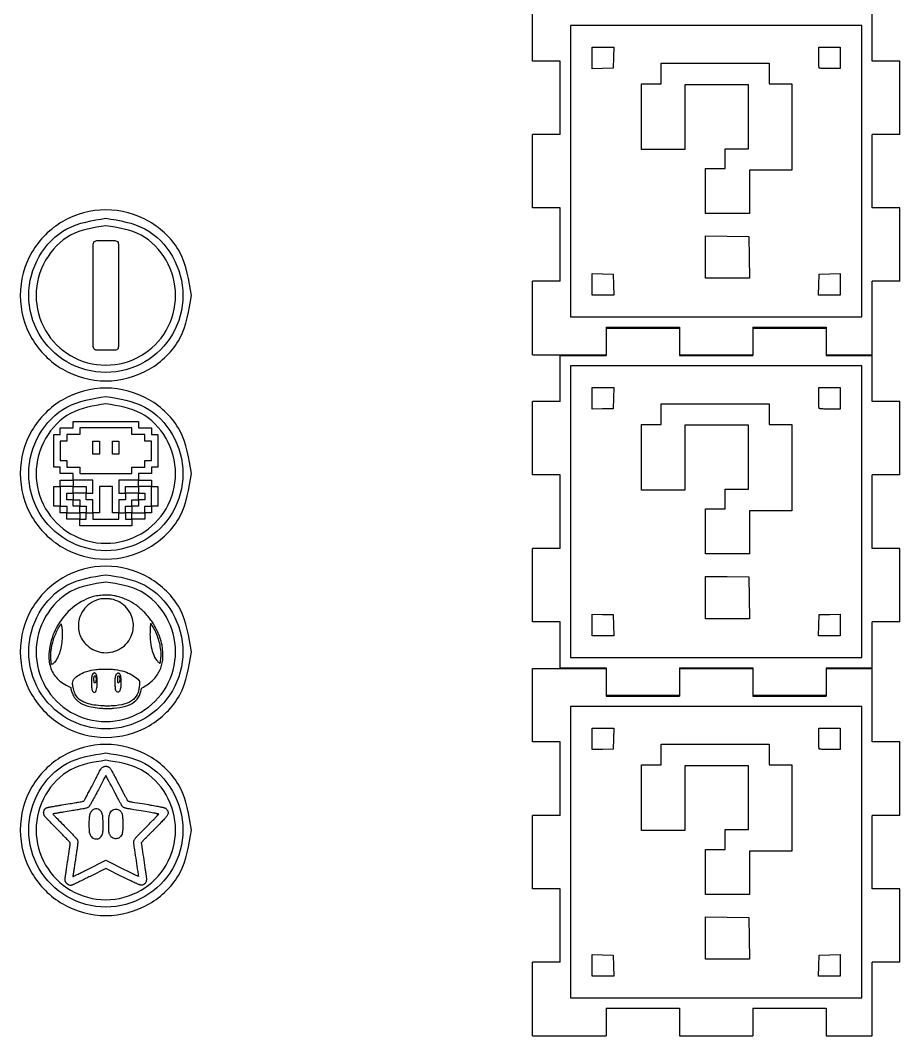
# Model space of a CAD drawing. Extents: x 12 to 203, y 7 to 458.
# Drawn here: x 11.8 to 203.5, y 7.1 to 228.4 of the extents above; entities that cross this region are included whole.
import ezdxf

# ---------------------------------------------------------------- set-up
doc = ezdxf.new("R2010")
doc.units = 0
doc.layers.add('Layer_1', color=7, linetype='CONTINUOUS')

msp = doc.modelspace()

# ---------------------------------------------------------------- linework, layer by layer
at = {"layer": 'Layer_1', "color": 1}
for points in [[(123.482054, 219.497686), (123.482054, 235.497675)], [(197.482023, 219.497686), (197.482023, 235.497675)], [(129.482028, 219.497686), (123.482054, 219.497686)], [(129.482028, 203.497696), (129.482028, 219.497686)], [(203.482032, 219.497686), (197.482023, 219.497686)], [(203.482032, 203.497696), (203.482032, 219.497686)], [(129.482028, 203.497696), (123.482054, 203.497696)], [(123.482054, 187.497672), (123.482054, 203.497696)], [(203.482032, 203.497696), (197.482023, 203.497696)], [(197.482023, 187.497672), (197.482023, 203.497696)], [(129.482028, 187.497672), (123.482054, 187.497672)], [(129.482028, 171.497683), (129.482028, 187.497672)], [(203.482032, 187.497672), (197.482023, 187.497672)], [(203.482032, 171.497683), (203.482032, 187.497672)], [(129.482028, 171.497683), (123.482054, 171.497683)], [(123.482054, 155.497694), (123.482054, 171.497683)], [(203.482032, 171.497683), (197.482023, 171.497683)], [(197.482023, 155.497694), (197.482023, 171.497683)], [(139.482043, 161.497703), (155.482032, 161.497703)], [(139.482043, 161.497703), (139.482043, 155.497694)], [(139.482043, 161.302123), (155.482032, 161.302123)], [(139.482043, 161.302123), (139.482043, 155.302114)], [(155.482032, 161.497703), (155.482032, 155.497694)], [(155.482032, 161.302123), (155.482032, 155.302114)], [(171.482053, 161.497703), (187.482043, 161.497703)], [(171.482053, 161.497703), (171.482053, 155.497694)], [(171.482053, 161.302123), (187.482043, 161.302123)], [(171.482053, 161.302123), (171.482053, 155.302114)], [(187.482043, 161.497703), (187.482043, 155.497694)], [(187.482043, 161.302123), (187.482043, 155.302114)], [(123.482054, 155.497694), (139.482043, 155.497694)], [(129.482028, 145.302134), (129.482028, 155.302114)], [(129.482028, 155.302114), (139.482043, 155.302114)], [(155.482032, 155.497694), (171.482053, 155.497694)], [(155.482032, 155.302114), (171.482053, 155.302114)], [(187.482043, 155.497694), (197.482023, 155.497694)], [(187.482043, 155.302114), (197.482023, 155.302114)], [(197.482023, 145.302134), (197.482023, 155.302114)], [(129.482028, 145.302134), (123.482054, 145.302134)], [(123.482054, 129.302145), (123.482054, 145.302134)], [(203.482032, 145.302134), (197.482023, 145.302134)], [(203.482032, 129.302145), (203.482032, 145.302134)], [(129.482028, 129.302145), (123.482054, 129.302145)], [(129.482028, 113.30212), (129.482028, 129.302145)], [(203.482032, 129.302145), (197.482023, 129.302145)], [(197.482023, 113.30212), (197.482023, 129.302145)], [(129.482028, 113.30212), (123.482054, 113.30212)], [(123.482054, 97.302131), (123.482054, 113.30212)], [(203.482032, 113.30212), (197.482023, 113.30212)], [(203.482032, 97.302131), (203.482032, 113.30212)], [(129.482028, 97.302131), (123.482054, 97.302131)], [(129.482028, 87.302116), (129.482028, 97.302131)], [(203.482032, 97.302131), (197.482023, 97.302131)], [(197.482023, 87.302116), (197.482023, 97.302131)], [(123.482054, 71.106582), (123.482054, 87.106571)], [(123.482054, 87.106571), (139.482043, 87.106571)], [(129.482028, 87.302116), (139.482043, 87.302116)], [(139.482043, 87.302116), (139.482043, 81.302142)], [(139.482043, 87.106571), (139.482043, 81.106562)], [(155.482032, 87.302116), (171.482053, 87.302116)], [(155.482032, 87.302116), (155.482032, 81.302142)], [(155.482032, 87.106571), (171.482053, 87.106571)], [(155.482032, 87.106571), (155.482032, 81.106562)], [(171.482053, 87.302116), (171.482053, 81.302142)], [(171.482053, 87.106571), (171.482053, 81.106562)], [(187.482043, 87.302116), (197.482023, 87.302116)], [(187.482043, 87.302116), (187.482043, 81.302142)], [(187.482043, 87.106571), (197.482023, 87.106571)], [(187.482043, 87.106571), (187.482043, 81.106562)], [(197.482023, 71.106582), (197.482023, 87.106571)], [(139.482043, 81.302142), (155.482032, 81.302142)], [(139.482043, 81.106562), (155.482032, 81.106562)], [(171.482053, 81.302142), (187.482043, 81.302142)], [(171.482053, 81.106562), (187.482043, 81.106562)], [(129.482028, 71.106582), (123.482054, 71.106582)], [(129.482028, 55.106557), (129.482028, 71.106582)], [(203.482032, 71.106582), (197.482023, 71.106582)], [(203.482032, 55.106557), (203.482032, 71.106582)], [(129.482028, 55.106557), (123.482054, 55.106557)], [(123.482054, 39.106568), (123.482054, 55.106557)], [(203.482032, 55.106557), (197.482023, 55.106557)], [(197.482023, 39.106568), (197.482023, 55.106557)], [(129.482028, 39.106568), (123.482054, 39.106568)], [(129.482028, 23.106575), (129.482028, 39.106568)], [(203.482032, 39.106568), (197.482023, 39.106568)], [(203.482032, 23.106575), (203.482032, 39.106568)], [(129.482028, 23.106575), (123.482054, 23.106575)], [(123.482054, 7.106576), (123.482054, 23.106575)], [(203.482032, 23.106575), (197.482023, 23.106575)], [(197.482023, 7.106576), (197.482023, 23.106575)], [(139.482043, 13.106574), (155.482032, 13.106574)], [(139.482043, 13.106574), (139.482043, 7.106576)], [(155.482032, 13.106574), (155.482032, 7.106576)], [(171.482053, 13.106574), (187.482043, 13.106574)], [(171.482053, 13.106574), (171.482053, 7.106576)], [(187.482043, 13.106574), (187.482043, 7.106576)], [(123.482054, 7.106576), (139.482043, 7.106576)], [(155.482032, 7.106576), (171.482053, 7.106576)], [(187.482043, 7.106576), (197.482023, 7.106576)]]:
    msp.add_lwpolyline(points, dxfattribs=at)
at = {"layer": 'Layer_1', "color": 3}
for points in [[(195.232218, 195.497681), (195.232218, 227.247829), (163.482006, 227.247829), (131.731882, 227.247829), (131.731882, 195.497681), (131.731882, 163.74754), (163.482006, 163.74754), (195.232218, 163.74754), (195.232218, 195.497681), (195.232218, 195.497681)], [(195.232218, 121.302129), (195.232218, 153.052277), (163.482006, 153.052277), (131.731882, 153.052277), (131.731882, 121.302129), (131.731882, 89.551988), (163.482006, 89.551988), (195.232218, 89.551988), (195.232218, 121.302129), (195.232218, 121.302129)], [(195.232218, 47.10657), (195.232218, 78.856718), (163.482006, 78.856718), (131.731882, 78.856718), (131.731882, 47.10657), (131.731882, 15.356429), (163.482006, 15.356429), (195.232218, 15.356429), (195.232218, 47.10657), (195.232218, 47.10657)]]:
    msp.add_lwpolyline(points, dxfattribs=at)
at = {"layer": 'Layer_1', "color": 2}
for points in [[(136.435585, 220.186029), (136.435585, 222.544116), (138.793689, 222.544116), (141.151793, 222.544116), (141.096386, 220.241249), (141.040982, 217.938387), (138.738148, 217.883184), (136.43525, 217.827981), (136.43525, 220.186061), (136.435585, 220.186029)], [(185.824728, 220.322907), (185.824728, 222.544116), (188.176627, 222.544116), (190.52842, 222.544116), (190.52842, 220.192252), (190.52842, 217.840392), (188.307225, 217.840392)], [(161.130178, 191.185946), (161.130178, 196.085659), (163.286073, 196.085659), (165.441933, 196.085659), (165.441933, 198.24154), (165.441933, 200.397411), (167.989765, 200.397411), (170.537597, 200.397411), (170.537597, 207.355004), (170.537597, 214.312597), (163.580043, 214.312597), (156.622433, 214.312597), (156.622433, 207.257013), (156.622433, 200.201419), (151.918726, 200.201419), (147.21502, 200.201419), (147.21502, 207.355004), (147.21502, 214.508589), (149.370895, 214.508589), (151.526769, 214.508589), (151.526769, 216.762455), (151.526769, 219.01632), (163.286073, 219.01632), (175.045356, 219.01632), (175.045356, 216.762455), (175.045356, 214.508589), (177.495221, 214.508589), (179.945086, 214.508589), (179.945086, 205.101138), (179.945086, 195.693688), (175.339361, 195.693688), (170.7336, 195.693688), (170.7336, 190.98996), (170.7336, 186.286237), (165.931871, 186.286237), (161.130178, 186.286237), (161.130178, 191.185946), (161.130178, 191.185946)], [(185.955397, 217.97104), (185.955397, 217.97104)], [(161.130178, 176.784266), (161.130178, 181.393505), (165.88287, 181.341005), (170.635634, 181.288504), (170.688339, 176.731773), (170.741044, 172.175041), (165.935716, 172.175041), (161.130389, 172.175041), (161.130389, 176.784245), (161.130178, 176.784266)], [(136.435585, 170.809346), (136.435585, 173.167437), (138.738487, 173.112234), (141.041318, 173.057031), (141.096725, 170.754172), (141.152129, 168.451306), (138.794028, 168.451306), (136.435924, 168.451306), (136.435924, 170.809389), (136.435585, 170.809346)], [(185.867484, 170.754144), (185.922906, 173.057003), (188.225804, 173.112206), (190.528631, 173.167408), (190.528631, 170.809318), (190.528631, 168.451239), (188.170594, 168.451239), (185.812486, 168.451239), (185.867908, 170.754105), (185.867484, 170.754144)], [(136.435585, 145.990477), (136.435585, 148.348564), (138.793689, 148.348564), (141.151793, 148.348564), (141.096386, 146.045698), (141.040982, 143.742835), (138.738148, 143.687632), (136.43525, 143.632429), (136.43525, 145.990509), (136.435585, 145.990477)], [(185.824728, 146.127355), (185.824728, 148.348564), (188.176627, 148.348564), (190.52842, 148.348564), (190.52842, 145.9967), (190.52842, 143.64484), (188.307225, 143.64484)], [(161.130178, 116.990394), (161.130178, 121.890107), (163.286073, 121.890107), (165.441933, 121.890107), (165.441933, 124.045988), (165.441933, 126.201859), (167.989765, 126.201859), (170.537597, 126.201859), (170.537597, 133.159452), (170.537597, 140.117045), (163.580043, 140.117045), (156.622433, 140.117045), (156.622433, 133.061461), (156.622433, 126.005867), (151.918726, 126.005867), (147.21502, 126.005867), (147.21502, 133.159452), (147.21502, 140.313037), (149.370895, 140.313037), (151.526769, 140.313037), (151.526769, 142.566903), (151.526769, 144.820768), (163.286073, 144.820768), (175.045356, 144.820768), (175.045356, 142.566903), (175.045356, 140.313037), (177.495221, 140.313037), (179.945086, 140.313037), (179.945086, 130.905587), (179.945086, 121.498136), (175.339361, 121.498136), (170.7336, 121.498136), (170.7336, 116.794408), (170.7336, 112.090685), (165.931871, 112.090685), (161.130178, 112.090685), (161.130178, 116.990394), (161.130178, 116.990394)], [(185.955397, 143.775488), (185.955397, 143.775488)], [(161.130178, 102.588714), (161.130178, 107.197953), (165.88287, 107.145453), (170.635634, 107.092952), (170.688339, 102.536221), (170.741044, 97.979489), (165.935716, 97.979489), (161.130389, 97.979489), (161.130389, 102.588693), (161.130178, 102.588714)], [(136.435585, 96.613794), (136.435585, 98.971885), (138.738487, 98.916682), (141.041318, 98.861479), (141.096725, 96.55862), (141.152129, 94.255754), (138.794028, 94.255754), (136.435924, 94.255754), (136.435924, 96.613837), (136.435585, 96.613794)], [(185.867484, 96.558592), (185.922906, 98.861451), (188.225804, 98.916654), (190.528631, 98.971856), (190.528631, 96.613766), (190.528631, 94.255687), (188.170594, 94.255687), (185.812486, 94.255687), (185.867908, 96.558553), (185.867484, 96.558592)], [(136.435585, 71.794918), (136.435585, 74.153005), (138.793689, 74.153005), (141.151793, 74.153005), (141.096386, 71.850139), (141.040982, 69.547276), (138.738148, 69.492073), (136.43525, 69.43687), (136.43525, 71.79495), (136.435585, 71.794918)], [(185.824728, 71.931796), (185.824728, 74.153005), (188.176627, 74.153005), (190.52842, 74.153005), (190.52842, 71.801141), (190.52842, 69.449281), (188.307225, 69.449281)], [(161.130178, 42.794835), (161.130178, 47.694548), (163.286073, 47.694548), (165.441933, 47.694548), (165.441933, 49.850429), (165.441933, 52.0063), (167.989765, 52.0063), (170.537597, 52.0063), (170.537597, 58.963893), (170.537597, 65.921486), (163.580043, 65.921486), (156.622433, 65.921486), (156.622433, 58.865902), (156.622433, 51.810308), (151.918726, 51.810308), (147.21502, 51.810308), (147.21502, 58.963893), (147.21502, 66.117478), (149.370895, 66.117478), (151.526769, 66.117478), (151.526769, 68.371344), (151.526769, 70.625209), (163.286073, 70.625209), (175.045356, 70.625209), (175.045356, 68.371344), (175.045356, 66.117478), (177.495221, 66.117478), (179.945086, 66.117478), (179.945086, 56.710028), (179.945086, 47.302577), (175.339361, 47.302577), (170.7336, 47.302577), (170.7336, 42.598849), (170.7336, 37.895126), (165.931871, 37.895126), (161.130178, 37.895126), (161.130178, 42.794835), (161.130178, 42.794835)], [(185.955397, 69.579929), (185.955397, 69.579929)], [(161.130178, 28.393155), (161.130178, 33.002394), (165.88287, 32.949894), (170.635634, 32.897393), (170.688339, 28.340662), (170.741044, 23.78393), (165.935716, 23.78393), (161.130389, 23.78393), (161.130389, 28.393134), (161.130178, 28.393155)], [(136.435585, 22.418235), (136.435585, 24.776326), (138.738487, 24.721123), (141.041318, 24.66592), (141.096725, 22.363061), (141.152129, 20.060195), (138.794028, 20.060195), (136.435924, 20.060195), (136.435924, 22.418278), (136.435585, 22.418235)], [(185.867484, 22.363033), (185.922906, 24.665892), (188.225804, 24.721095), (190.528631, 24.776297), (190.528631, 22.418207), (190.528631, 20.060128), (188.170594, 20.060128), (185.812486, 20.060128), (185.867908, 22.362994), (185.867484, 22.363033)]]:
    msp.add_lwpolyline(points, dxfattribs=at)
at = {"layer": 'Layer_1', "color": 5}
for points in [[(30.462182, 185.224989), (30.462182, 185.224989)], [(30.462182, 183.616303), (30.462182, 183.616303)], [(27.705613, 157.273857), (27.705613, 179.576301)], [(28.499363, 180.370051), (32.424925, 180.370051)], [(28.499363, 180.370051), (28.499363, 180.370051)], [(33.218675, 179.576301), (33.218675, 157.273857)], [(32.424925, 156.480107), (28.499363, 156.480107)], [(30.462183, 146.39311), (30.462183, 146.39311)], [(30.462183, 144.784425), (30.462183, 144.784425)], [(24.78139, 118.941777), (24.78139, 119.651877), (23.361202, 119.651877), (21.941017, 119.651877), (21.941017, 120.361976), (21.941017, 121.072054), (21.230922, 121.072054), (20.520826, 121.072054), (20.520826, 121.782153), (20.520826, 122.492253), (19.810734, 122.492253), (19.100638, 122.492253), (19.100638, 124.622533), (19.100638, 126.752856), (19.810734, 126.752856), (20.520826, 126.752856), (20.520826, 127.462916), (20.520826, 128.173033), (21.941017, 128.173033), (23.361202, 128.173033), (23.361202, 128.883147), (23.361202, 129.593236), (21.941017, 129.593236), (20.520826, 129.593236), (20.520826, 130.3033), (20.520826, 131.013413), (19.810734, 131.013413), (19.100638, 131.013413), (19.100638, 134.563857), (19.100638, 138.114353), (19.810734, 138.114353), (20.520826, 138.114353), (20.520826, 138.824442), (20.520826, 139.534559), (21.941017, 139.534559), (23.361202, 139.534559), (23.361202, 140.24462), (23.361202, 140.954737), (30.462146, 140.954737), (37.56309, 140.954737), (37.56309, 140.24462), (37.56309, 139.534559), (38.983274, 139.534559), (40.403462, 139.534559), (40.403462, 138.824442), (40.403462, 138.114353), (41.113555, 138.114353), (41.823654, 138.114353), (41.823654, 134.563857), (41.823654, 131.013413), (41.113555, 131.013413), (40.403462, 131.013413), (40.403462, 130.3033), (40.403462, 129.593236), (38.983274, 129.593236), (37.56309, 129.593236), (37.56309, 128.883147), (37.56309, 128.173033), (38.983274, 128.173033), (40.403462, 128.173033), (40.403462, 127.462916), (40.403462, 126.752856), (41.113555, 126.752856), (41.823654, 126.752856), (41.823654, 124.622533), (41.823654, 122.492253), (41.113555, 122.492253), (40.403462, 122.492253), (40.403462, 121.782153), (40.403462, 121.072054), (39.693367, 121.072054), (38.983274, 121.072054), (38.983274, 120.361976), (38.983274, 119.651877), (37.56309, 119.651877), (36.142898, 119.651877), (36.142898, 118.941777), (36.142898, 118.231678), (30.462146, 118.231678), (24.78139, 118.231678), (24.78139, 118.941777), (24.78139, 118.941777)], [(36.142898, 130.3033), (36.142898, 131.013413), (37.56309, 131.013413), (38.983274, 131.013413), (38.983274, 131.723502), (38.983274, 132.433591), (39.693367, 132.433591), (40.403463, 132.433591), (40.403463, 134.563857), (40.403463, 136.694176), (39.693367, 136.694176), (38.983274, 136.694176), (38.983274, 137.40424), (38.983274, 138.114353), (37.56309, 138.114353), (36.142898, 138.114353), (36.142898, 138.824442), (36.142898, 139.534559), (30.462146, 139.534559), (24.78139, 139.534559), (24.78139, 138.824442), (24.78139, 138.114353), (23.361202, 138.114353), (21.941017, 138.114353), (21.941017, 137.40424), (21.941017, 136.694176), (21.230922, 136.694176), (20.520826, 136.694176), (20.520826, 134.563857), (20.520826, 132.433591), (21.230922, 132.433591), (21.941017, 132.433591), (21.941017, 131.723502), (21.941017, 131.013413), (23.361202, 131.013413), (24.78139, 131.013413), (24.78139, 130.3033), (24.78139, 129.593236), (30.462146, 129.593236), (36.142898, 129.593236), (36.142898, 130.3033), (36.142898, 130.3033)], [(27.62177, 135.273974), (27.62177, 136.694176), (28.331862, 136.694176), (29.041958, 136.694176), (29.041958, 135.273974), (29.041958, 133.853796), (28.331862, 133.853796), (27.62177, 133.853796), (27.62177, 135.273974), (27.62177, 135.273974)], [(31.882334, 135.273974), (31.882334, 136.694176), (32.592426, 136.694176), (33.302522, 136.694176), (33.302522, 135.273974), (33.302522, 133.853796), (32.592426, 133.853796), (31.882334, 133.853796), (31.882334, 135.273974), (31.882334, 135.273974)], [(26.201578, 120.361976), (26.201578, 121.072054), (26.911674, 121.072054), (27.62177, 121.072054), (27.62177, 120.361976), (27.62177, 119.651877), (30.462146, 119.651877), (33.302522, 119.651877), (33.302522, 120.361976), (33.302522, 121.072054), (34.012614, 121.072054), (34.72271, 121.072054), (34.72271, 120.361976), (34.72271, 119.651877), (35.432802, 119.651877), (36.142898, 119.651877), (36.142898, 120.361976), (36.142898, 121.072054), (37.56309, 121.072054), (38.983274, 121.072054), (38.983274, 121.782153), (38.983274, 122.492253), (39.693367, 122.492253), (40.403463, 122.492253), (40.403463, 124.622533), (40.403463, 126.752856), (38.983274, 126.752856), (37.56309, 126.752856), (37.56309, 127.462916), (37.56309, 128.173033), (35.432802, 128.173033), (33.302522, 128.173033), (33.302522, 126.752856), (33.302522, 125.332636), (34.012614, 125.332636), (34.72271, 125.332636), (34.72271, 124.622533), (34.72271, 123.91243), (34.012614, 123.91243), (33.302522, 123.91243), (33.302522, 122.492253), (33.302522, 121.072054), (32.592426, 121.072054), (31.882334, 121.072054), (31.882334, 123.91243), (31.882334, 126.752856), (30.462146, 126.752856), (29.041958, 126.752856), (29.041958, 123.91243), (29.041958, 121.072054), (28.331862, 121.072054), (27.62177, 121.072054), (27.62177, 122.492253), (27.62177, 123.91243), (26.911674, 123.91243), (26.201578, 123.91243), (26.201578, 124.622533), (26.201578, 125.332636), (26.911674, 125.332636), (27.62177, 125.332636), (27.62177, 126.752856), (27.62177, 128.173033), (25.491486, 128.173033), (23.361202, 128.173033), (23.361202, 127.462916), (23.361202, 126.752856), (21.941017, 126.752856), (20.520826, 126.752856), (20.520826, 124.622533), (20.520826, 122.492253), (21.230922, 122.492253), (21.941017, 122.492253), (21.941017, 121.782153), (21.941017, 121.072054), (23.361202, 121.072054), (24.78139, 121.072054), (24.78139, 120.361976), (24.78139, 119.651877), (25.491486, 119.651877), (26.201578, 119.651877), (26.201578, 120.361976), (26.201578, 120.361976)], [(24.78139, 121.782153), (24.78139, 122.492253), (24.071298, 122.492253), (23.361202, 122.492253), (23.361202, 123.202356), (23.361202, 123.91243), (22.65111, 123.91243), (21.941017, 123.91243), (21.941017, 124.622533), (21.941017, 125.332636), (22.65111, 125.332636), (23.361202, 125.332636), (23.361202, 126.042739), (23.361202, 126.752856), (24.78139, 126.752856), (26.201578, 126.752856), (26.201578, 126.042739), (26.201578, 125.332636), (24.78139, 125.332636), (23.361202, 125.332636), (23.361202, 124.622533), (23.361202, 123.91243), (24.071298, 123.91243), (24.78139, 123.91243), (24.78139, 123.202356), (24.78139, 122.492253), (25.491486, 122.492253), (26.201578, 122.492253), (26.201578, 121.782153), (26.201578, 121.072054), (25.491486, 121.072054), (24.78139, 121.072054), (24.78139, 121.782153), (24.78139, 121.782153)], [(34.72271, 121.782153), (34.72271, 122.492253), (35.432802, 122.492253), (36.142898, 122.492253), (36.142898, 123.202356), (36.142898, 123.91243), (36.852991, 123.91243), (37.56309, 123.91243), (37.56309, 124.622533), (37.56309, 125.332636), (36.142898, 125.332636), (34.72271, 125.332636), (34.72271, 126.042739), (34.72271, 126.752856), (36.142898, 126.752856), (37.56309, 126.752856), (37.56309, 126.042739), (37.56309, 125.332636), (38.273179, 125.332636), (38.983274, 125.332636), (38.983274, 124.622533), (38.983274, 123.91243), (38.273179, 123.91243), (37.56309, 123.91243), (37.56309, 123.202356), (37.56309, 122.492253), (36.852991, 122.492253), (36.142898, 122.492253), (36.142898, 121.782153), (36.142898, 121.072054), (35.432802, 121.072054), (34.72271, 121.072054), (34.72271, 121.782153), (34.72271, 121.782153)], [(30.462182, 107.561215), (30.462182, 107.561215)], [(30.462182, 105.95253), (30.462182, 105.95253)], [(30.496327, 103.106437), (30.496327, 103.106458)], [(30.516153, 102.332541), (30.516153, 102.332541)], [(20.700111, 96.849041), (20.700111, 96.849041)], [(40.266049, 96.901957), (40.266049, 96.901957)], [(18.821569, 88.071499), (18.64959, 87.972291), (18.550371, 88.494833)], [(30.410319, 86.993333), (30.410319, 86.993333)], [(27.982785, 86.146659), (27.982785, 86.146666)], [(28.055563, 85.551332), (28.055545, 85.551332)], [(33.122316, 86.146666), (33.122316, 86.146666)], [(33.228185, 85.551332), (33.228149, 85.551332)], [(37.368861, 84.843583), (37.831882, 84.373958), (37.831882, 84.069666)], [(22.221483, 83.249443), (22.796952, 82.965027), (22.863097, 82.647527)], [(30.462186, 68.729324), (30.462186, 68.729324)], [(30.462186, 67.120639), (30.462186, 67.120639)], [(28.39616, 49.9899), (28.39616, 49.9899)], [(32.666699, 50.018322), (32.666702, 50.018322)], [(26.319803, 43.270931), (30.459085, 45.340054), (34.624722, 43.267314)], [(33.907979, 41.827615), (30.460643, 43.542756), (27.038631, 41.832267)], [(22.797027, 39.857721), (22.797019, 39.857703)], [(23.265159, 41.766129), (23.265209, 41.766113)]]:
    msp.add_lwpolyline(points, dxfattribs=at)
at = {"layer": 'Layer_1', "color": 6}
for points in [[(49.10689, 168.425079), (49.10689, 168.425079)], [(49.106892, 129.593201), (49.106892, 129.593201)], [(49.106885, 90.761303), (49.106885, 90.761303)], [(49.106885, 51.929412), (49.106885, 51.929412)]]:
    msp.add_lwpolyline(points, dxfattribs=at)
at = {"layer": 'Layer_1', "color": 2}
for points, knots in [([(185.955397, 217.97104), (185.93114, 218.094161), (185.852292, 218.494366), (185.841645, 219.284142), (185.830892, 219.944398), (185.824728, 220.322907)], [0, 0, 0, 0, 0.37602, 1.222254, 2.359118, 2.359118, 2.359118, 2.359118]), ([(188.307225, 217.840392), (187.928722, 217.846555), (187.268479, 217.857306), (186.47872, 217.867968), (186.078518, 217.94679), (185.955397, 217.97104)], [0, 0, 0, 0, 1.136846, 1.983059, 2.359076, 2.359076, 2.359076, 2.359076]), ([(185.955397, 143.775488), (185.93114, 143.898609), (185.852292, 144.298814), (185.841645, 145.08859), (185.830892, 145.748846), (185.824728, 146.127355)], [0, 0, 0, 0, 0.37602, 1.222254, 2.359118, 2.359118, 2.359118, 2.359118]), ([(188.307225, 143.64484), (187.928722, 143.651003), (187.268479, 143.661754), (186.47872, 143.672416), (186.078518, 143.751238), (185.955397, 143.775488)], [0, 0, 0, 0, 1.136846, 1.983059, 2.359076, 2.359076, 2.359076, 2.359076]), ([(185.955397, 69.579929), (185.93114, 69.70305), (185.852292, 70.103255), (185.841645, 70.893031), (185.830892, 71.553287), (185.824728, 71.931796)], [0, 0, 0, 0, 0.37602, 1.222254, 2.359118, 2.359118, 2.359118, 2.359118]), ([(188.307225, 69.449281), (187.928722, 69.455444), (187.268479, 69.466195), (186.47872, 69.476857), (186.078518, 69.555679), (185.955397, 69.579929)], [0, 0, 0, 0, 1.136846, 1.983059, 2.359076, 2.359076, 2.359076, 2.359076])]:
    msp.add_open_spline(points, degree=3, knots=knots, dxfattribs=at)
at = {"layer": 'Layer_1', "color": 6}
for points, knots in [([(49.10689, 168.425079), (48.594443, 165.138318), (47.584747, 158.662281), (40.161959, 151.532692), (30.479255, 148.890965), (20.694891, 151.532692), (13.57105, 158.662281), (10.927368, 168.42508), (13.57105, 178.187879), (20.694891, 185.317469), (30.479255, 187.959196), (40.161959, 185.317469), (47.584747, 178.187879), (48.594443, 171.711841), (49.10689, 168.425079)], [0, 0, 0, 0, 9.748575, 19.208012, 28.956589, 38.705165, 48.164602, 57.913177, 67.661754, 77.12119, 86.869767, 96.618344, 106.077781, 115.826358, 115.826358, 115.826358, 115.826358]), ([(49.106892, 129.593201), (48.594444, 126.30644), (47.584748, 119.830403), (40.16196, 112.700814), (30.479256, 110.059087), (20.694892, 112.700814), (13.571051, 119.830403), (10.92737, 129.593202), (13.571051, 139.356001), (20.694892, 146.485591), (30.479256, 149.127318), (40.16196, 146.485591), (47.584748, 139.356001), (48.594444, 132.879963), (49.106892, 129.593201)], [0, 0, 0, 0, 9.748575, 19.208012, 28.956589, 38.705165, 48.164602, 57.913177, 67.661754, 77.12119, 86.869767, 96.618344, 106.077781, 115.826358, 115.826358, 115.826358, 115.826358]), ([(49.106885, 90.761303), (48.594438, 87.474542), (47.584742, 80.998506), (40.161955, 73.868918), (30.479251, 71.227191), (20.694889, 73.868918), (13.571048, 80.998506), (10.927366, 90.761304), (13.571047, 100.524104), (20.694888, 107.653694), (30.479251, 110.295421), (40.161955, 107.653694), (47.584743, 100.524104), (48.594438, 94.048065), (49.106885, 90.761303)], [0, 0, 0, 0, 9.748574, 19.208009, 28.956585, 38.705161, 48.164597, 57.91317, 67.661749, 77.121186, 86.869762, 96.618338, 106.077775, 115.826353, 115.826353, 115.826353, 115.826353]), ([(49.106885, 51.929412), (48.594438, 48.642651), (47.584742, 42.166613), (40.161955, 35.037024), (30.479251, 32.395297), (20.694888, 35.037024), (13.571047, 42.166613), (10.927366, 51.929413), (13.571047, 61.692214), (20.694888, 68.821804), (30.479251, 71.463531), (40.161955, 68.821804), (47.584743, 61.692214), (48.594438, 55.216174), (49.106885, 51.929412)], [0, 0, 0, 0, 9.748576, 19.208012, 28.956588, 38.705164, 48.1646, 57.913177, 67.661755, 77.121192, 86.869768, 96.618344, 106.077781, 115.826359, 115.826359, 115.826359, 115.826359])]:
    msp.add_open_spline(points, degree=3, knots=knots, dxfattribs=at)
at = {"layer": 'Layer_1', "color": 5}
for points, knots in [([(30.462182, 185.224989), (27.502132, 184.762026), (21.667625, 183.849487), (15.245833, 177.162618), (12.858732, 168.44049), (15.245801, 159.626524), (21.667704, 153.210165), (30.462132, 150.821529), (39.256537, 153.210133), (45.678202, 159.626602), (48.065039, 168.44049), (45.678171, 177.162541), (39.256613, 183.849511), (33.422195, 184.762033), (30.462182, 185.224989)], [0, 0, 0, 0, 8.780447, 17.306995, 26.087441, 34.867758, 43.394132, 52.174543, 60.954825, 69.481021, 78.261303, 87.041714, 95.568086, 104.348403, 104.348403, 104.348403, 104.348403]), ([(30.462182, 183.616303), (33.141636, 183.19996), (38.418929, 182.379954), (44.230276, 176.330572), (46.376112, 168.438935), (44.230308, 160.464746), (38.41885, 154.658297), (30.462181, 152.5111), (22.505512, 154.658297), (16.694053, 160.464746), (14.548249, 168.438935), (16.694085, 176.330572), (22.505434, 182.379954), (27.782727, 183.19996), (30.462182, 183.616303)], [0, 0, 0, 0, 7.946421, 15.650792, 23.597213, 31.543505, 39.2477, 47.194085, 55.140473, 62.844668, 70.790959, 78.737381, 86.441753, 94.388175, 94.388175, 94.388175, 94.388175]), ([(27.705613, 179.576301), (27.727273, 179.715606), (27.769905, 179.989777), (28.085887, 180.305759), (28.360058, 180.34839), (28.499363, 180.370051)], [0, 0, 0, 0, 0.415525, 0.817807, 1.233332, 1.233332, 1.233332, 1.233332]), ([(32.424925, 180.370051), (32.56423, 180.34839), (32.8384, 180.305759), (33.154383, 179.989777), (33.197014, 179.715606), (33.218675, 179.576301)], [0, 0, 0, 0, 0.415525, 0.817807, 1.233332, 1.233332, 1.233332, 1.233332]), ([(28.499363, 156.480107), (28.360058, 156.501768), (28.085887, 156.544399), (27.769905, 156.860382), (27.727273, 157.134552), (27.705613, 157.273857)], [0, 0, 0, 0, 0.415525, 0.817807, 1.233332, 1.233332, 1.233332, 1.233332]), ([(33.218675, 157.273857), (33.197014, 157.134552), (33.154383, 156.860382), (32.8384, 156.544399), (32.56423, 156.501768), (32.424925, 156.480107)], [0, 0, 0, 0, 0.415525, 0.817807, 1.233332, 1.233332, 1.233332, 1.233332]), ([(30.462183, 146.39311), (27.502133, 145.930148), (21.667626, 145.017609), (15.245834, 138.33074), (12.858733, 129.608612), (15.245802, 120.794646), (21.667705, 114.378287), (30.462133, 111.989651), (39.256538, 114.378255), (45.678203, 120.794724), (48.06504, 129.608612), (45.678172, 138.330663), (39.256614, 145.017633), (33.422197, 145.930155), (30.462183, 146.39311)], [0, 0, 0, 0, 8.780447, 17.306995, 26.087441, 34.867758, 43.394132, 52.174543, 60.954825, 69.481021, 78.261303, 87.041714, 95.568086, 104.348403, 104.348403, 104.348403, 104.348403]), ([(30.462183, 144.784425), (33.141637, 144.368082), (38.41893, 143.548076), (44.230278, 137.498694), (46.376113, 129.607057), (44.230309, 121.632868), (38.418851, 115.826419), (30.462182, 113.679221), (22.505513, 115.826419), (16.694054, 121.632868), (14.54825, 129.607057), (16.694086, 137.498694), (22.505435, 143.548076), (27.782728, 144.368082), (30.462183, 144.784425)], [0, 0, 0, 0, 7.946421, 15.650792, 23.597213, 31.543505, 39.2477, 47.194085, 55.140473, 62.844668, 70.790959, 78.737381, 86.441753, 94.388175, 94.388175, 94.388175, 94.388175]), ([(30.462182, 107.561215), (27.502132, 107.098252), (21.667625, 106.185713), (15.245833, 99.498844), (12.858732, 90.776716), (15.245801, 81.96275), (21.667704, 75.546391), (30.462132, 73.157755), (39.256537, 75.546359), (45.678202, 81.962828), (48.06504, 90.776716), (45.678171, 99.498767), (39.256613, 106.185737), (33.422196, 107.098259), (30.462182, 107.561215)], [0, 0, 0, 0, 8.780447, 17.306995, 26.087441, 34.867758, 43.394132, 52.174543, 60.954825, 69.481021, 78.261303, 87.041714, 95.568086, 104.348403, 104.348403, 104.348403, 104.348403]), ([(30.462182, 105.95253), (33.141636, 105.536186), (38.418929, 104.71618), (44.230277, 98.666798), (46.376112, 90.775161), (44.230309, 82.800972), (38.41885, 76.994523), (30.462181, 74.847326), (22.505512, 76.994523), (16.694053, 82.800972), (14.548249, 90.775161), (16.694085, 98.666798), (22.505434, 104.716181), (27.782727, 105.536186), (30.462182, 105.95253)], [0, 0, 0, 0, 7.946421, 15.650792, 23.597213, 31.543505, 39.2477, 47.194085, 55.140473, 62.844668, 70.790959, 78.737381, 86.441753, 94.388175, 94.388175, 94.388175, 94.388175]), ([(30.496327, 103.106458), (30.450095, 103.105324), (30.356276, 103.103023), (30.212977, 103.097891), (29.66279, 103.080897), (28.738531, 103.02032), (27.431771, 102.724278), (25.122099, 101.856463), (22.031288, 99.680714), (19.207442, 95.621498), (18.068247, 91.898857), (18.0035, 89.236194), (18.239931, 87.777256), (18.741801, 86.403338), (19.58962, 85.164976), (20.764046, 84.067295), (21.72317, 83.529076), (22.221483, 83.249443)], [0, 0, 0, 0, 0.138735, 0.281543, 0.430155, 1.790254, 3.052237, 4.433875, 9.17833, 14.099084, 19.043953, 20.584873, 22.057634, 23.452473, 24.937619, 26.518196, 28.227408, 28.227408, 28.227408, 28.227408]), ([(22.863097, 82.647527), (22.903591, 82.481368), (22.987221, 82.138207), (23.175765, 81.640866), (23.407894, 81.100769), (23.810016, 80.557908), (24.314685, 80.035729), (25.060447, 79.446004), (26.207709, 79.002749), (27.747597, 78.627042), (29.211143, 78.472841), (30.428326, 78.418056), (31.324681, 78.412036), (32.770427, 78.483638), (34.6148, 78.742858), (36.65047, 79.6503), (37.607569, 80.817201), (37.962952, 81.658818), (38.102811, 82.126663), (38.168727, 82.504519), (38.229976, 82.803167), (38.415949, 82.951237), (39.331813, 83.431642), (40.826042, 84.499768), (42.30278, 86.568027), (42.854421, 88.506064), (42.907194, 90.060302), (42.859231, 91.144404), (42.691286, 92.468696), (42.238774, 93.967885), (41.540334, 95.642141), (40.751093, 97.006061), (40.028844, 98.034891), (39.41412, 98.797205), (38.443981, 99.818938), (37.038141, 101.034994), (35.077874, 102.178986), (33.446694, 102.740111), (32.281122, 102.987285), (31.589135, 103.080642), (31.086641, 103.104357), (30.76346, 103.108217), (30.631155, 103.108567), (30.541638, 103.107152), (30.496327, 103.106437)], [0, 0, 0, 0, 0.512524, 1.058498, 1.594213, 2.269871, 3.069303, 3.770963, 5.10348, 6.709137, 8.526553, 9.503988, 10.365162, 11.214036, 13.846709, 15.91718, 17.745715, 18.191147, 18.658219, 19.20079, 19.360627, 19.542632, 19.879859, 22.499049, 24.924955, 27.380623, 28.407706, 29.58431, 30.633438, 32.403911, 34.26066, 36.067387, 37.117538, 38.030037, 39.002199, 41.342158, 43.579929, 45.76923, 46.482356, 47.1528, 47.8615, 47.989816, 48.122447, 48.258396, 48.258396, 48.258396, 48.258396]), ([(30.516153, 102.332541), (30.661888, 102.32874), (30.939735, 102.321493), (31.322095, 102.293481), (32.200244, 102.163739), (33.524794, 101.629491), (35.052429, 100.412292), (36.054404, 98.849702), (36.49864, 97.174368), (36.470765, 95.539142), (35.958673, 93.883164), (34.915176, 92.362369), (33.36425, 91.185359), (31.50165, 90.542745), (29.509401, 90.52539), (27.59821, 91.15746), (26.130386, 92.272712), (25.140008, 93.596162), (24.584707, 94.97411), (24.448863, 96.198529), (24.485201, 97.160914), (24.613313, 97.862224), (24.968779, 98.942042), (25.791687, 100.342985), (27.407643, 101.641369), (28.806363, 102.200401), (29.723182, 102.317814), (30.096798, 102.333482), (30.371117, 102.332866), (30.516153, 102.332541)], [0, 0, 0, 0, 0.437346, 0.833805, 1.149227, 3.098591, 5.022877, 6.931331, 8.557387, 10.156994, 11.774286, 13.690996, 15.59193, 17.519309, 19.503096, 21.461453, 23.451816, 24.933002, 26.373761, 27.853294, 28.591677, 29.258204, 29.983761, 31.997718, 34.022372, 36.107347, 36.40508, 36.792948, 37.228072, 37.228072, 37.228072, 37.228072]), ([(18.550371, 88.494833), (18.515458, 88.773731), (18.43899, 89.384589), (18.452099, 90.32229), (18.52933, 91.277778), (18.718538, 92.207967), (18.944987, 93.099821), (19.255553, 94.094863), (19.740783, 95.138948), (20.193915, 96.125159), (20.571765, 96.6655), (20.700111, 96.849041)], [0, 0, 0, 0, 0.842372, 1.845005, 2.806381, 3.714457, 4.688043, 5.567538, 6.835657, 8.14006, 8.811056, 8.811056, 8.811056, 8.811056]), ([(20.700111, 96.849041), (20.763624, 96.556654), (20.964161, 95.63347), (20.916253, 94.110699), (20.883848, 92.361103), (20.513447, 90.824815), (20.029447, 89.527449), (19.52297, 88.721484), (19.134054, 88.332404), (18.973391, 88.180721), (18.865336, 88.102985), (18.821569, 88.071499)], [0, 0, 0, 0, 0.895542, 2.827589, 4.537091, 6.137472, 7.536028, 8.686004, 8.948476, 9.18586, 9.347466, 9.347466, 9.347466, 9.347466]), ([(40.266049, 96.901957), (40.284273, 96.885501), (40.350864, 96.825371), (40.443908, 96.667383), (41.048027, 95.729403), (41.880189, 93.932619), (42.523129, 91.284643), (42.529072, 89.456546), (42.35366, 88.490629), (42.325562, 88.352503), (42.267944, 88.190828), (42.025226, 88.438274), (41.816969, 88.585068), (41.246606, 89.236968), (40.659462, 90.46046), (40.169005, 92.420304), (40.051122, 94.181591), (40.111147, 95.564137), (40.144776, 96.332877), (40.236091, 96.761378), (40.266049, 96.901957)], [0, 0, 0, 0, 0.073448, 0.26837, 0.543121, 3.431099, 6.143145, 8.657481, 8.880826, 9.04221, 9.108463, 9.323091, 9.694667, 10.072266, 11.79081, 13.789714, 16.075319, 17.062256, 17.944484, 18.375235, 18.375235, 18.375235, 18.375235]), ([(37.831882, 84.069666), (37.815265, 83.845379), (37.777258, 83.332357), (37.655747, 82.613631), (37.439998, 81.511642), (36.510547, 80.172817), (34.403927, 79.212949), (32.60506, 79.006984), (31.384142, 78.945237), (31.03589, 78.929712), (30.798384, 78.9201), (30.572864, 78.937988), (30.255247, 78.949764), (29.330056, 78.992213), (27.970532, 79.107763), (26.341175, 79.480535), (25.087781, 80.046426), (24.18045, 80.823582), (23.591589, 81.842726), (23.334354, 82.90516), (23.156596, 83.821104), (23.293983, 84.559315), (23.891718, 85.241265), (24.871198, 85.981645), (26.436375, 86.563669), (27.807834, 86.847379), (28.908686, 86.95534), (29.623934, 86.986402), (30.140485, 86.990955), (30.410319, 86.993333)], [0, 0, 0, 0, 0.674329, 1.542426, 2.185735, 4.035945, 6.137462, 8.934262, 9.42945, 9.805769, 9.980459, 10.14167, 10.483738, 10.934088, 12.920343, 14.568615, 15.927033, 17.004715, 18.096701, 19.393831, 20.272446, 20.878634, 21.564637, 22.925166, 24.539691, 26.518948, 27.11619, 27.856355, 28.665871, 28.665871, 28.665871, 28.665871]), ([(30.410319, 86.993333), (30.67848, 86.991003), (31.18826, 86.986574), (31.888082, 86.955871), (32.998802, 86.84306), (34.42827, 86.503768), (36.118958, 85.867999), (36.974392, 85.166888), (37.368861, 84.843583)], [0, 0, 0, 0, 0.804483, 1.529344, 2.100772, 4.150857, 5.928414, 7.449554, 7.449554, 7.449554, 7.449554]), ([(27.982785, 86.146666), (27.963765, 86.146874), (27.925242, 86.147294), (27.867488, 86.134545), (27.674452, 86.069238), (27.413486, 85.617271), (27.31869, 84.770767), (27.312978, 83.79464), (27.360743, 82.935994), (27.455009, 82.382673), (27.63133, 82.016433), (27.995354, 81.83041), (28.334985, 82.165403), (28.519513, 82.789487), (28.609885, 83.741), (28.578613, 84.787109), (28.510472, 85.578335), (28.305678, 85.966996), (28.159199, 86.108121), (28.039534, 86.134262), (27.982785, 86.146659)], [0, 0, 0, 0, 0.056876, 0.115196, 0.176539, 0.66372, 1.506673, 2.772316, 3.567908, 4.091719, 4.442202, 4.771994, 5.119082, 5.67096, 6.747141, 7.945152, 8.841964, 9.065044, 9.255124, 9.426573, 9.426573, 9.426573, 9.426573]), ([(28.055545, 85.551332), (28.083418, 85.552774), (28.141282, 85.555766), (28.221898, 85.501189), (28.314694, 85.33555), (28.315536, 84.995728), (28.317477, 84.579644), (28.301484, 84.221852), (28.193278, 84.002616), (28.024269, 83.961932), (27.916317, 84.081457), (27.89566, 84.257081), (27.874132, 84.48241), (27.868301, 84.764551), (27.874007, 85.049043), (27.896162, 85.273807), (27.912011, 85.426445), (27.962451, 85.49647), (28.005244, 85.534849), (28.039286, 85.546), (28.055563, 85.551332)], [0, 0, 0, 0, 0.081919, 0.170061, 0.273847, 0.640888, 1.153796, 1.537389, 1.712176, 1.837829, 1.989243, 2.124383, 2.367193, 2.6683, 2.971124, 3.217106, 3.353909, 3.416486, 3.472017, 3.522895, 3.522895, 3.522895, 3.522895]), ([(33.122316, 86.146666), (33.1059, 86.146385), (33.073122, 86.145823), (33.024328, 86.136238), (32.842354, 86.079933), (32.586927, 85.64161), (32.495367, 84.81462), (32.486457, 83.82696), (32.533105, 82.945331), (32.623166, 82.368898), (32.821951, 81.977492), (33.33225, 81.830805), (33.622476, 82.52928), (33.744301, 83.288576), (33.781955, 84.294028), (33.698906, 85.154345), (33.619739, 85.777667), (33.413796, 86.035946), (33.275877, 86.125273), (33.172687, 86.139649), (33.122316, 86.146666)], [0, 0, 0, 0, 0.049155, 0.098149, 0.148751, 0.616486, 1.439952, 2.691006, 3.553581, 4.092877, 4.431681, 4.831824, 5.353857, 6.295985, 7.311094, 8.291736, 8.941354, 9.110206, 9.268636, 9.419722, 9.419722, 9.419722, 9.419722]), ([(33.228149, 85.551332), (33.255244, 85.552135), (33.313883, 85.553873), (33.389638, 85.481344), (33.470173, 85.309268), (33.492144, 84.990322), (33.494134, 84.596648), (33.455408, 84.257205), (33.365793, 84.035068), (33.194441, 83.964805), (33.03353, 84.169192), (33.047724, 84.543243), (33.040509, 84.97995), (33.035077, 85.344997), (33.131505, 85.489807), (33.176654, 85.532721), (33.211884, 85.545445), (33.228185, 85.551332)], [0, 0, 0, 0, 0.078525, 0.169951, 0.290899, 0.64747, 1.107435, 1.476823, 1.672979, 1.796606, 1.944887, 2.332756, 2.903662, 3.289858, 3.361195, 3.421026, 3.472547, 3.472547, 3.472547, 3.472547]), ([(30.462186, 68.729324), (27.502135, 68.266361), (21.667629, 67.353823), (15.245837, 60.666954), (12.858736, 51.944826), (15.245805, 43.130859), (21.667708, 36.714501), (30.462136, 34.325865), (39.25654, 36.714469), (45.678206, 43.130938), (48.065043, 51.944826), (45.678174, 60.666877), (39.256617, 67.353847), (33.422199, 68.266369), (30.462186, 68.729324)], [0, 0, 0, 0, 8.780447, 17.306995, 26.087441, 34.867758, 43.394132, 52.174543, 60.954825, 69.481021, 78.261303, 87.041714, 95.568086, 104.348403, 104.348403, 104.348403, 104.348403]), ([(30.462186, 67.120639), (33.14164, 66.704295), (38.418932, 65.88429), (44.23028, 59.834908), (46.376116, 51.943271), (44.230312, 43.969082), (38.418854, 38.162633), (30.462185, 36.015435), (22.505516, 38.162633), (16.694057, 43.969081), (14.548253, 51.943271), (16.694088, 59.834908), (22.505437, 65.88429), (27.782731, 66.704296), (30.462186, 67.120639)], [0, 0, 0, 0, 7.946421, 15.650792, 23.597213, 31.543505, 39.2477, 47.194085, 55.140473, 62.844668, 70.790959, 78.737381, 86.441753, 94.388175, 94.388175, 94.388175, 94.388175]), ([(22.714339, 49.142419), (22.706977, 49.150813), (22.692767, 49.167017), (22.669936, 49.19342), (22.588798, 49.283506), (22.427948, 49.456864), (22.169707, 49.731079), (21.706464, 50.215667), (20.974815, 50.969971), (19.91024, 52.057054), (18.921715, 53.059043), (18.143953, 53.846893), (17.702543, 54.303234), (17.419926, 54.614075), (17.245685, 54.824105), (17.13956, 54.969408), (17.044425, 55.125431), (16.969418, 55.302708), (16.919358, 55.492801), (16.891137, 55.750369), (16.953879, 56.082424), (17.134994, 56.464738), (17.388572, 56.68963), (17.57032, 56.780613), (17.633541, 56.80312), (17.674236, 56.810559), (17.707029, 56.820878), (17.73985, 56.829158), (17.784053, 56.840088), (17.842902, 56.853611), (17.919417, 56.870176), (18.039365, 56.895138), (18.212622, 56.92972), (18.447782, 56.974718), (18.827048, 57.045052), (19.370637, 57.142032), (20.089586, 57.266201), (21.183706, 57.447634), (22.467015, 57.661235), (23.796041, 57.873846), (24.685069, 58.045327), (25.253256, 58.113462), (25.496195, 58.214308), (25.635928, 58.195558), (25.653871, 58.226813), (25.6618, 58.237206), (25.711052, 58.314582), (25.81408, 58.486044), (25.981601, 58.777854), (26.285103, 59.324835), (26.763178, 60.21921), (27.463474, 61.559617), (28.148299, 62.887932), (28.713154, 63.992335), (29.07065, 64.681335), (29.323423, 65.112003), (29.514782, 65.386568), (29.689685, 65.570265), (29.917938, 65.720258), (30.17229, 65.800451), (30.393705, 65.826753), (30.523429, 65.803196), (30.595103, 65.809985), (30.653768, 65.801668), (30.759452, 65.7872), (30.900345, 65.743032), (31.051907, 65.672507), (31.224679, 65.556986), (31.391382, 65.391243), (31.545383, 65.163817), (31.778989, 64.75255), (32.196649, 63.996194), (32.882495, 62.677589), (33.56871, 61.360918), (34.159581, 60.231693), (34.526653, 59.539578), (34.806067, 59.019454), (35.001666, 58.660711), (35.121559, 58.443483), (35.196946, 58.308824), (35.23392, 58.244063), (35.239536, 58.235874), (35.245581, 58.221081), (35.269175, 58.221924), (35.292959, 58.212193), (35.393797, 58.18957), (35.590741, 58.145622), (35.908715, 58.086351), (36.866894, 57.925818), (38.298585, 57.696117), (40.041024, 57.402382), (41.231718, 57.194645), (41.986326, 57.054958), (42.414361, 56.97152), (42.717054, 56.907797), (42.919288, 56.861441), (43.045526, 56.830207), (43.142254, 56.803368), (43.215438, 56.780934), (43.270841, 56.762656), (43.329015, 56.738851), (43.401761, 56.714879), (43.49982, 56.662017), (43.627217, 56.5565), (43.794305, 56.381642), (43.964963, 56.110575), (44.041672, 55.747582), (43.990912, 55.386026), (43.843251, 55.087503), (43.575175, 54.73092), (43.127532, 54.210474), (42.373395, 53.437982), (41.574729, 52.629625), (40.828693, 51.874823), (40.266243, 51.306591), (39.843272, 50.87967), (39.550486, 50.584685), (39.372018, 50.405278), (39.242486, 50.275153), (39.155545, 50.188042), (39.103082, 50.135464), (39.062984, 50.095824), (39.030864, 50.063111), (39.008244, 50.037765), (38.94384, 49.984513), (39.008646, 50.02954), (38.856393, 49.89258), (38.806738, 49.831048), (38.676591, 49.694712), (38.556452, 49.563698), (38.41997, 49.415463), (38.302875, 49.286254), (38.22232, 49.190358), (38.187611, 49.148526), (38.176967, 49.135698)], [0, 0, 0, 0, 0.033497, 0.064655, 0.104713, 0.397198, 0.774091, 1.234728, 2.408345, 3.926612, 5.799326, 6.630952, 7.247847, 7.70393, 7.890884, 8.066242, 8.24337, 8.437874, 8.641396, 8.831341, 9.210712, 9.63781, 10.080927, 10.192841, 10.246931, 10.28145, 10.316705, 10.349946, 10.382992, 10.453307, 10.531081, 10.617854, 10.820858, 11.061098, 11.336126, 11.978052, 12.717582, 13.52498, 15.304706, 16.624456, 17.551039, 18.044816, 18.297767, 18.378485, 18.392122, 18.402386, 18.417909, 18.666698, 19.003166, 19.426912, 20.543467, 22.045293, 23.963935, 25.026737, 25.766832, 26.292333, 26.523699, 26.769392, 27.049028, 27.332531, 27.562844, 27.710727, 27.722572, 27.778477, 27.886975, 28.043113, 28.218764, 28.38706, 28.664314, 28.917352, 29.208916, 30.083251, 31.509182, 33.667581, 34.537639, 35.332556, 36.017913, 36.308774, 36.558567, 36.761779, 36.772766, 36.78152, 36.791923, 36.817512, 36.840256, 36.871295, 37.124414, 37.449154, 37.839762, 40.040312, 41.797985, 43.141139, 43.666232, 44.100249, 44.44939, 44.594152, 44.722665, 44.839496, 44.89523, 44.952313, 45.014426, 45.08373, 45.181787, 45.346403, 45.577678, 45.906045, 46.293569, 46.66454, 46.979527, 47.281963, 48.001227, 49.03757, 50.519652, 51.410659, 52.221323, 52.918219, 53.21361, 53.468114, 53.67754, 53.764053, 53.837944, 53.898977, 53.936905, 53.967391, 54.029111, 54.041671, 54.143663, 54.294084, 54.46033, 54.64756, 54.846638, 55.059043, 55.172111, 55.222121, 55.222121, 55.222121, 55.222121]), ([(30.454949, 63.805087), (30.396939, 63.70192), (30.260521, 63.459309), (30.010923, 62.993907), (29.528948, 62.059394), (28.890861, 60.817301), (28.183496, 59.463683), (27.696294, 58.552517), (27.380773, 57.983482), (27.196468, 57.662627), (27.059306, 57.435798), (26.960226, 57.283017), (26.893523, 57.182733), (26.819364, 57.09338), (26.756292, 56.981389), (26.623296, 56.849814), (26.388998, 56.744986), (26.075176, 56.640585), (25.640696, 56.565362), (25.00549, 56.456332), (24.062141, 56.293014), (22.732328, 56.072399), (21.447743, 55.861471), (20.358993, 55.680549), (19.649721, 55.557587), (19.189561, 55.476104), (18.957992, 55.433021), (18.919967, 55.425561), (18.895497, 55.420963), (18.882529, 55.418526)], [0, 0, 0, 0, 0.355069, 0.834988, 1.584209, 3.509485, 5.02421, 6.166073, 6.609102, 6.976112, 7.276128, 7.404109, 7.522455, 7.637233, 7.751571, 7.906481, 8.188492, 8.510687, 8.899266, 9.507682, 10.445919, 11.770553, 13.552004, 14.351165, 15.081591, 15.71155, 15.753102, 15.788215, 15.827797, 15.827797, 15.827797, 15.827797]), ([(41.990163, 55.409215), (41.914423, 55.424698), (41.757279, 55.456822), (41.49812, 55.509156), (40.879509, 55.624306), (39.766977, 55.817003), (38.03446, 56.109113), (36.599357, 56.340057), (35.62176, 56.502804), (35.266042, 56.570179), (35.003497, 56.62681), (34.818723, 56.672892), (34.694639, 56.706234), (34.578808, 56.747627), (34.452175, 56.7795), (34.295119, 56.853582), (34.16934, 56.969446), (34.072299, 57.066077), (34.032333, 57.119137), (34.013214, 57.155193), (33.993309, 57.183309), (33.974993, 57.212606), (33.950042, 57.252887), (33.917363, 57.307517), (33.875403, 57.379392), (33.810082, 57.493464), (33.716953, 57.659583), (33.592107, 57.886219), (33.392084, 58.25328), (33.108259, 58.781082), (32.736566, 59.481064), (32.172362, 60.559068), (31.536321, 61.77797), (30.913138, 62.970416), (30.581545, 63.574472), (30.454949, 63.805087)], [0, 0, 0, 0, 0.23192, 0.481185, 0.793155, 2.119582, 3.868412, 6.064031, 6.480334, 6.841457, 7.15009, 7.285869, 7.412792, 7.535331, 7.654548, 7.804106, 8.050485, 8.162134, 8.215052, 8.248867, 8.284341, 8.318265, 8.352517, 8.426489, 8.509227, 8.602197, 8.820838, 9.080545, 9.378439, 10.0749, 10.87836, 11.756068, 13.725056, 15.003053, 15.79227, 15.79227, 15.79227, 15.79227]), ([(18.882529, 55.418526), (18.957601, 55.336995), (19.128169, 55.15175), (19.440793, 54.823707), (20.119398, 54.133479), (21.058218, 53.183829), (22.128117, 52.091043), (22.866342, 51.330143), (23.337488, 50.837246), (23.60612, 50.55239), (23.795144, 50.347835), (23.920088, 50.209289), (23.996431, 50.122638), (24.0532, 50.055773), (24.094339, 50.005342), (24.124041, 49.968094), (24.152289, 49.927949), (24.190058, 49.883518), (24.235843, 49.809023), (24.283283, 49.688299), (24.32929, 49.562111), (24.342007, 49.454292), (24.333683, 49.387956), (24.337053, 49.332669), (24.335385, 49.278576), (24.332702, 49.205818), (24.327109, 49.109942), (24.317324, 48.98713), (24.299827, 48.800973), (24.271381, 48.54295), (24.229104, 48.208889), (24.158452, 47.719484), (24.06296, 47.089009), (23.95791, 46.382389), (23.858082, 45.707666), (23.746689, 44.963699), (23.610356, 44.063163), (23.483388, 43.23257), (23.384837, 42.58332), (23.322227, 42.160762), (23.283434, 41.892503), (23.265159, 41.766129)], [0, 0, 0, 0, 0.332482, 0.755427, 1.359372, 3.236288, 4.761556, 5.947359, 6.416746, 6.80711, 7.121977, 7.252277, 7.366793, 7.468422, 7.515387, 7.562045, 7.611307, 7.662554, 7.736784, 7.872222, 8.051022, 8.138147, 8.194493, 8.250753, 8.303873, 8.356809, 8.469187, 8.591948, 8.726397, 9.030104, 9.370664, 9.736522, 10.513502, 11.283668, 11.879676, 12.559706, 13.540447, 14.612068, 15.080428, 15.510509, 15.893576, 15.893576, 15.893576, 15.893576]), ([(28.39616, 49.9899), (28.275214, 49.988193), (28.02315, 49.984636), (27.625252, 50.10982), (27.31039, 50.379039), (27.087089, 50.717177), (26.931136, 51.071014), (26.834232, 51.478285), (26.796428, 51.944525), (26.780771, 52.504777), (26.781341, 53.158666), (26.784642, 53.827259), (26.809103, 54.428488), (26.860297, 54.936003), (26.967608, 55.380838), (27.140325, 55.771112), (27.418228, 56.172062), (27.872355, 56.502009), (28.490798, 56.553262), (29.013046, 56.386118), (29.398639, 56.065514), (29.619509, 55.677607), (29.74473, 55.252328), (29.801933, 54.783829), (29.838214, 54.236454), (29.86151, 53.403661), (29.894284, 52.422329), (29.832307, 51.373098), (29.556299, 50.632494), (29.165377, 50.187744), (28.772503, 50.019772), (28.517825, 49.999557), (28.39616, 49.9899)], [0, 0, 0, 0, 0.361575, 0.753559, 1.221425, 1.572027, 1.9637, 2.375287, 2.821469, 3.364581, 4.05677, 4.782948, 5.370225, 5.861619, 6.31093, 6.737155, 7.133754, 7.768253, 8.342686, 8.930169, 9.370308, 9.815307, 10.248017, 10.69319, 11.228229, 11.893886, 13.191755, 14.176462, 15.029042, 15.510041, 15.909144, 16.274195, 16.274195, 16.274195, 16.274195]), ([(32.666702, 50.018322), (32.528815, 50.023479), (32.252296, 50.033822), (31.858174, 50.204264), (31.568157, 50.475144), (31.370265, 50.767612), (31.240644, 51.054409), (31.168219, 51.338156), (31.122836, 51.617979), (31.106101, 51.896999), (31.09708, 52.203277), (31.089189, 52.543845), (31.087788, 52.910789), (31.090804, 53.288905), (31.098551, 53.66534), (31.109864, 54.027326), (31.128355, 54.357802), (31.142358, 54.651305), (31.165339, 54.925911), (31.245227, 55.265345), (31.394803, 55.669584), (31.683098, 56.094333), (32.110523, 56.420086), (32.66996, 56.526519), (33.219938, 56.388374), (33.617022, 56.136495), (33.829874, 55.829796), (33.965222, 55.566769), (34.059772, 55.259028), (34.092832, 54.913821), (34.119662, 54.498655), (34.145883, 53.933624), (34.170374, 53.274509), (34.172128, 52.594026), (34.136958, 52.002092), (34.101612, 51.483899), (34.00647, 50.99819), (33.779971, 50.584022), (33.457711, 50.265811), (33.079363, 50.070629), (32.804042, 50.035731), (32.666699, 50.018322)], [0, 0, 0, 0, 0.411332, 0.824884, 1.255179, 1.584608, 1.879263, 2.194603, 2.46019, 2.728752, 3.032309, 3.379584, 3.750641, 4.133111, 4.513942, 4.880166, 5.219553, 5.506755, 5.762054, 6.044604, 6.550454, 7.046834, 7.566611, 8.120435, 8.689904, 9.236523, 9.483744, 9.801766, 10.121778, 10.442132, 10.839266, 11.370684, 12.138627, 12.818103, 13.411033, 13.916878, 14.376874, 14.884346, 15.305815, 15.720631, 16.133534, 16.133534, 16.133534, 16.133534]), ([(37.610587, 41.815214), (37.601482, 41.907398), (37.581756, 42.1071), (37.541031, 42.473392), (37.386175, 43.517834), (37.116424, 45.240392), (36.846891, 47.271266), (36.594563, 48.598333), (36.554623, 49.252283), (36.587405, 49.53727), (36.684145, 49.824191), (36.844458, 50.06597), (37.03156, 50.285566), (37.212375, 50.477528), (37.372172, 50.652875), (37.503136, 50.794295), (37.613368, 50.912183), (37.717108, 51.023199), (37.768744, 51.084543), (37.934703, 51.236852), (37.847346, 51.157597), (37.896016, 51.203294), (37.921039, 51.227834), (37.967313, 51.274242), (38.01682, 51.324004), (38.1031, 51.410653), (38.231187, 51.539345), (38.408692, 51.718139), (38.700568, 52.012359), (39.123078, 52.43855), (39.68492, 53.006154), (40.357663, 53.685547), (41.017395, 54.358152), (41.584966, 54.953376), (41.872628, 55.27699), (41.990163, 55.409215)], [0, 0, 0, 0, 0.277899, 0.602029, 1.105511, 3.44512, 5.832258, 7.253089, 7.490044, 7.794431, 8.107888, 8.388364, 8.65881, 8.973344, 9.17866, 9.372245, 9.546377, 9.678883, 9.785507, 9.915626, 9.945192, 9.976988, 10.030274, 10.08827, 10.160268, 10.245499, 10.453025, 10.706273, 11.000801, 11.696561, 12.506518, 13.396807, 14.56487, 15.33304, 15.863748, 15.863748, 15.863748, 15.863748]), ([(22.797019, 39.857703), (22.700189, 39.859555), (22.547394, 39.862478), (22.365938, 39.94035), (22.257363, 40.027245), (22.151119, 40.091757), (22.054405, 40.170151), (21.956118, 40.26121), (21.861299, 40.365507), (21.775183, 40.482985), (21.705257, 40.607668), (21.631614, 40.741519), (21.57275, 40.919478), (21.564979, 41.058206), (21.565572, 41.138418), (21.56557, 41.138594), (21.565765, 41.165275), (21.565843, 41.204963), (21.571093, 41.255398), (21.577309, 41.293977), (21.581651, 41.336616), (21.588084, 41.386712), (21.598153, 41.465354), (21.613455, 41.578436), (21.634721, 41.731216), (21.66949, 41.976198), (21.720162, 42.325358), (21.788344, 42.78477), (21.891188, 43.461479), (22.020202, 44.305677), (22.156217, 45.203454), (22.26745, 45.945466), (22.366911, 46.6189), (22.471876, 47.326566), (22.566184, 47.949759), (22.634576, 48.423319), (22.673354, 48.7307), (22.697083, 48.940964), (22.708222, 49.05999), (22.711291, 49.102396), (22.713311, 49.128919), (22.714339, 49.142419)], [0, 0, 0, 0, 0.287547, 0.453741, 0.580394, 0.703787, 0.825955, 0.953082, 1.105563, 1.248108, 1.388934, 1.534141, 1.705921, 1.946226, 1.94642, 1.946555, 1.946756, 2.026463, 2.065445, 2.098738, 2.143668, 2.193979, 2.250265, 2.381518, 2.536315, 2.713022, 3.123828, 3.594768, 4.106348, 5.177266, 6.156766, 6.830412, 7.428172, 8.198986, 8.976631, 9.319049, 9.63436, 9.906051, 9.953799, 9.992982, 10.033598, 10.033598, 10.033598, 10.033598]), ([(38.176967, 49.135698), (38.244235, 48.673212), (38.424067, 47.436817), (38.721841, 45.442854), (38.993745, 43.621097), (39.186977, 42.360498), (39.278275, 41.690863), (39.305347, 41.229211), (39.290724, 40.897011), (39.235342, 40.638924), (39.110398, 40.379586), (38.912784, 40.163759), (38.692119, 40.022361), (38.486349, 39.936291), (38.317656, 39.89381), (38.184814, 39.89138), (38.096362, 39.908469), (38.028813, 39.918434), (37.9733, 39.931672), (37.909369, 39.949386), (37.833653, 39.972591), (37.743358, 40.004685), (37.611828, 40.055568), (37.425234, 40.133305), (37.169884, 40.246519), (36.730653, 40.448243), (36.04737, 40.773737), (35.055266, 41.258035), (34.317776, 41.624169), (33.907979, 41.827615)], [0, 0, 0, 0, 1.402055, 3.748209, 6.048256, 6.927731, 7.574372, 8.075165, 8.312721, 8.569985, 8.861773, 9.165425, 9.435109, 9.641631, 9.832891, 9.953259, 10.036515, 10.102685, 10.158051, 10.207557, 10.301718, 10.395542, 10.494981, 10.724781, 11.001868, 11.332914, 12.174772, 13.272335, 14.64489, 14.64489, 14.64489, 14.64489]), ([(23.265209, 41.766113), (23.303919, 41.784692), (23.380176, 41.821293), (23.5011, 41.878982), (23.843038, 42.044697), (24.450518, 42.342948), (25.348117, 42.786208), (25.985374, 43.104102), (26.319803, 43.270931)], [0, 0, 0, 0, 0.128811, 0.253759, 0.401938, 1.26874, 2.28399, 3.405179, 3.405179, 3.405179, 3.405179]), ([(34.624722, 43.267314), (35.0323, 43.064891), (35.763601, 42.701691), (36.74278, 42.225015), (37.320144, 41.94774), (37.578321, 41.829433), (37.594633, 41.822469), (37.60487, 41.817814), (37.610587, 41.815214)], [0, 0, 0, 0, 1.36522, 2.449564, 3.267138, 3.286603, 3.301502, 3.320341, 3.320341, 3.320341, 3.320341]), ([(27.038631, 41.832267), (26.702829, 41.66475), (26.062644, 41.345389), (25.160181, 40.899277), (24.482754, 40.567221), (24.01491, 40.340094), (23.730231, 40.203028), (23.52335, 40.104517), (23.383179, 40.039101), (23.297397, 39.999818), (23.233449, 39.97126), (23.187642, 39.950962), (23.155503, 39.937002), (23.128201, 39.925768), (23.104351, 39.91657), (23.082758, 39.908015), (23.056395, 39.902165), (23.024755, 39.875413), (22.93422, 39.858269), (22.855015, 39.857953), (22.797027, 39.857721)], [0, 0, 0, 0, 1.125798, 2.146263, 3.020111, 3.389089, 3.706445, 3.967985, 4.076496, 4.170492, 4.251029, 4.286598, 4.320803, 4.356142, 4.375171, 4.397454, 4.425952, 4.454689, 4.518735, 4.693784, 4.693784, 4.693784, 4.693784])]:
    msp.add_open_spline(points, degree=3, knots=knots, dxfattribs=at)

doc.saveas('drawing.dxf')
